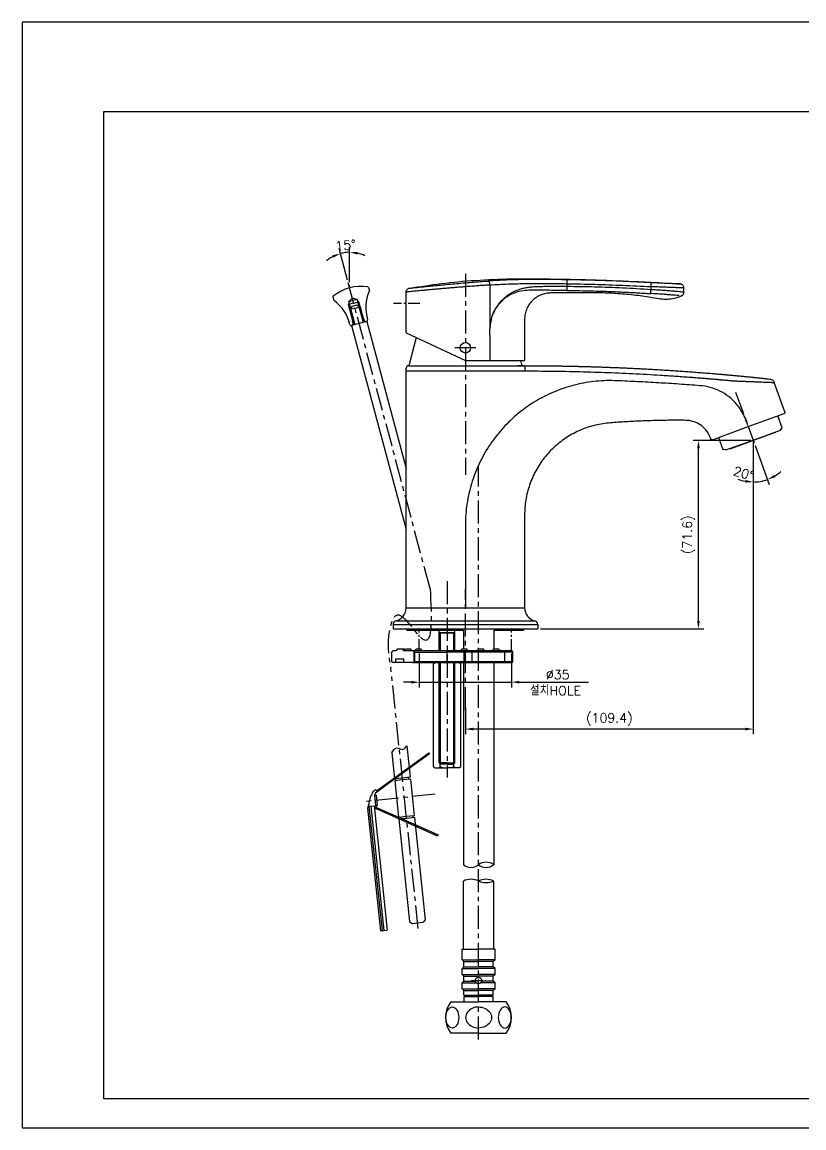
# Model space of a CAD drawing. Extents: x 13504 to 14098, y 636 to 1056.
# Drawn here: x 13504 to 13801, y 635.7 to 1055.7 of the extents above; entities that cross this region are included whole.
import ezdxf

# ---------------------------------------------------------------- set-up
doc = ezdxf.new("R2010")
doc.units = 0
doc.header["$LTSCALE"] = 7
doc.header["$MEASUREMENT"] = 0
doc.linetypes.add('CENTER', pattern=[2, 1.25, -0.25, 0.25, -0.25])
doc.linetypes.add('PHANTOM', pattern=[2.5, 1.25, -0.25, 0.25, -0.25, 0.25, -0.25])
doc.layers.get('0').update_dxf_attribs({"color": 2, "linetype": 'CONTINUOUS'})
for name, color, linetype in [('CL', 1, 'CENTER'), ('D', 2, 'CONTINUOUS'), ('DWG', 7, 'CONTINUOUS'), ('PH', 3, 'PHANTOM')]:
    doc.layers.add(name, color=color, linetype=linetype)
doc.styles.add('GHS', font='ROMANS', dxfattribs={"bigfont": 'GHS'})

msp = doc.modelspace()

# ---------------------------------------------------------------- linework, layer by layer
at = {"color": 4}
for p, q in [((13535.04, 1021.72), (14084.04, 1021.72)), ((13535.04, 646.72), (13535.04, 1021.72)), ((14084.04, 646.72), (13535.04, 646.72))]:
    msp.add_line(p, q, dxfattribs=at)
at = {"color": 7, "linetype": 'Continuous'}
for p, q in [((13681.81, 940.03), (13681.81, 955.89)), ((13711, 956.37), (13711, 955.27)), ((13742.87, 952.62), (13742.95, 954.07)), ((13742.95, 955.24), (13742.95, 954.07)), ((13681.78, 936.83), (13681.77, 927.22)), ((13649.95, 874.55), (13649.95, 924.22)), ((13651.95, 925.22), (13652.64, 925.22)), ((13672.45, 925.22), (13694.95, 925.22)), ((13649.95, 923.22), (13695.18, 923.22)), ((13793.84, 907.67), (13789.77, 918.85)), ((13779.91, 902.06), (13793.54, 907.02)), ((13766.29, 897.1), (13779.91, 902.06)), ((13649.95, 833.22), (13649.95, 874.55)), ((13649.95, 833.22), (13694.95, 833.22)), ((13646.1, 828.35), (13698.8, 828.35)), ((13644.95, 826.89), (13644.95, 825.22)), ((13644.95, 826.89), (13699.95, 826.89)), ((13644.95, 825.22), (13672.45, 825.22)), ((13650.2, 824.72), (13650.2, 825.22)), ((13650.2, 824.72), (13662.29, 824.72)), ((13652.45, 824.72), (13671.7, 824.72)), ((13668.5, 824.72), (13671.7, 824.72)), ((13672.45, 825.22), (13699.95, 825.22)), ((13683.2, 824.72), (13694.7, 824.72)), ((13694.7, 824.72), (13694.7, 825.22)), ((13699.95, 826.89), (13699.95, 825.22))]:
    msp.add_line(p, q, dxfattribs=at)
msp.add_lwpolyline([(14098.04, 1055.72), (13504.04, 1055.72), (13504.04, 635.72), (14098.04, 635.72)], close=True)
for centre, radius, start, end in [((13650.95, 924.22), 1, 90, 180), ((13644.95, 833.22), 5, 283.344, 0), ((13699.95, 833.22), 5, 180, 256.656), ((13646.45, 826.89), 1.5, 103.3451, 180.0007), ((13698.45, 826.89), 1.5, 360, 76.6539)]:
    msp.add_arc(centre, radius, start, end, dxfattribs=at)
for centre, start, end in [((13674.57, 739.36), 232.1937, 307.92), ((13680.32, 731.96), 52.1368, 127.8632), ((13680.32, 739.35), 232.1368, 307.8632)]:
    msp.add_arc(centre, 4.68, start, end)
at = {"color": 2, "linetype": 'Continuous'}
for centre, radius, start, end in [((13674.6, 723.37), 6.77, 65.107, 115.329), ((13680.3, 723.37), 6.77, 64.671, 114.893), ((13680.35, 735.64), 6.78, 244.707, 294.8569)]:
    msp.add_arc(centre, radius, start, end, dxfattribs=at)
at = {"color": 7, "linetype": 'Continuous'}
for points in [[(13710.95, 957.86), (13702.95, 957.95), (13695.3, 957.92), (13688.02, 957.76), (13681.11, 957.38)], [(13710.95, 957.86), (13710.98, 957.78), (13710.99, 957.57), (13711, 957.25), (13711.01, 956.83), (13711, 956.37)], [(13743.03, 956.74), (13732.34, 957.25), (13721.65, 957.62), (13710.95, 957.86)], [(13681.81, 955.89), (13680.14, 955.77), (13678.43, 955.65), (13676.67, 955.52), (13674.89, 955.38), (13673.09, 955.25), (13671.29, 955.1), (13669.49, 954.96), (13667.72, 954.81), (13665.97, 954.67), (13664.26, 954.52), (13662.61, 954.38), (13661.03, 954.24), (13659.51, 954.1), (13658.08, 953.97), (13656.75, 953.84), (13655.51, 953.73), (13654.38, 953.62), (13653.37, 953.52), (13652.48, 953.43), (13651.71, 953.36), (13651.08, 953.29), (13650.59, 953.24), (13650.24, 953.21), (13650.02, 953.19), (13649.95, 953.18)], [(13651.2, 954.66), (13651.45, 954.69), (13652.18, 954.76), (13653.38, 954.89), (13655.02, 955.06), (13657.07, 955.27), (13659.49, 955.52), (13662.22, 955.78), (13665.2, 956.06), (13668.34, 956.34), (13671.59, 956.63), (13674.85, 956.9), (13678.04, 957.15), (13681.11, 957.38)], [(13681.81, 955.89), (13681.75, 956.34), (13681.65, 956.74), (13681.5, 957.07), (13681.31, 957.29), (13681.11, 957.38)], [(13681.81, 955.89), (13685.22, 956.11), (13688.67, 956.27), (13692.23, 956.37), (13695.9, 956.42), (13699.63, 956.45), (13703.39, 956.45), (13707.19, 956.42), (13711, 956.37)], [(13711, 955.27), (13707.74, 955.28), (13704.85, 955.27), (13702.29, 955.24), (13700.02, 955.2), (13697.98, 955.09), (13696.17, 954.9), (13694.55, 954.59), (13693.06, 954.17), (13691.66, 953.64), (13690.33, 953.02), (13689.08, 952.31), (13687.93, 951.5), (13686.88, 950.63), (13685.92, 949.68), (13685.05, 948.65), (13684.27, 947.57), (13683.6, 946.45), (13683.04, 945.29), (13682.59, 944.13), (13682.24, 942.96), (13681.99, 941.8), (13681.85, 940.65)], [(13702.14, 953.86), (13699.01, 953.88), (13695.85, 953.82), (13692.94, 953.41), (13690.33, 952.53), (13688.11, 951.3), (13686.23, 949.77), (13684.63, 947.94), (13683.32, 945.79), (13682.36, 943.36), (13681.85, 940.65)], [(13710.93, 953.79), (13708.03, 953.82), (13705.1, 953.84), (13702.14, 953.86)], [(13711, 955.27), (13711, 954.86), (13710.99, 954.49), (13710.97, 954.17), (13710.95, 953.93), (13710.93, 953.79)], [(13710.93, 953.79), (13715.79, 953.72), (13720.19, 953.63), (13724.15, 953.52), (13727.68, 953.4), (13730.86, 953.27), (13733.74, 953.13), (13736.36, 953), (13738.75, 952.86), (13740.91, 952.73), (13742.87, 952.62)], [(13711, 956.37), (13721.58, 956.13), (13732.23, 955.75), (13742.95, 955.24)], [(13742.95, 954.07), (13732.19, 954.69), (13721.54, 955.08), (13711, 955.27)], [(13742.95, 955.24), (13742.97, 955.69), (13743, 956.09), (13743.01, 956.42), (13743.03, 956.65), (13743.03, 956.74)], [(13755.45, 954.76), (13755.27, 954.77), (13754.72, 954.78), (13753.83, 954.81), (13752.58, 954.85), (13751.03, 954.91), (13749.26, 954.97), (13747.25, 955.05), (13745.11, 955.14), (13742.95, 955.24)], [(13755.45, 953.08), (13755.28, 953.12), (13754.73, 953.2), (13753.81, 953.29), (13752.54, 953.41), (13750.96, 953.54), (13749.13, 953.69), (13747.13, 953.83), (13745.05, 953.96), (13742.95, 954.07)], [(13754.05, 956.26), (13753.87, 956.26), (13753.36, 956.28), (13752.55, 956.31), (13751.43, 956.35), (13750.07, 956.41), (13748.49, 956.47), (13746.8, 956.55), (13744.97, 956.64), (13743.03, 956.74)], [(13753.62, 951.83), (13752.79, 951.9), (13751.58, 952), (13750.08, 952.12), (13748.38, 952.26), (13746.63, 952.39), (13744.74, 952.51), (13742.87, 952.62)], [(13681.81, 940.03), (13681.79, 939.76), (13681.78, 939.5), (13681.77, 939.23)], [(13681.78, 936.83), (13681.77, 937.64), (13681.77, 938.44), (13681.77, 939.23)], [(13681.85, 940.65), (13681.83, 940.34), (13681.81, 940.03)], [(13694.95, 925.22), (13694.97, 925.22), (13695, 925.22), (13695.04, 925.22), (13695.1, 925.22), (13695.2, 925.22), (13695.4, 925.22), (13695.73, 925.22), (13696.13, 925.21), (13696.57, 925.21), (13697.02, 925.21), (13697.49, 925.21), (13697.98, 925.21), (13698.48, 925.21), (13698.99, 925.21), (13699.51, 925.2), (13700.04, 925.2), (13700.57, 925.2), (13701.11, 925.19), (13701.66, 925.19), (13702.22, 925.18), (13702.78, 925.18), (13703.34, 925.17), (13703.92, 925.17), (13704.49, 925.16), (13705.08, 925.16), (13705.67, 925.15), (13706.26, 925.14), (13706.86, 925.13), (13707.47, 925.12), (13708.08, 925.12), (13708.7, 925.11), (13709.32, 925.1), (13709.95, 925.08), (13710.58, 925.07), (13711.21, 925.06), (13711.86, 925.05), (13712.5, 925.04), (13713.16, 925.02), (13713.81, 925.01), (13714.47, 924.99), (13715.14, 924.98), (13715.81, 924.96), (13716.49, 924.95), (13717.17, 924.93), (13717.85, 924.91), (13718.54, 924.89), (13719.24, 924.87), (13719.94, 924.85), (13720.64, 924.83), (13721.35, 924.81), (13722.06, 924.79), (13722.78, 924.77), (13723.51, 924.74), (13724.24, 924.72), (13724.98, 924.69), (13725.72, 924.67), (13726.47, 924.64), (13727.22, 924.61), (13727.99, 924.58), (13728.76, 924.55), (13729.53, 924.52), (13730.32, 924.49), (13731.11, 924.46), (13731.91, 924.42), (13732.72, 924.39), (13733.53, 924.35), (13734.36, 924.31), (13735.21, 924.27), (13736.07, 924.23), (13736.96, 924.19), (13737.86, 924.14), (13738.8, 924.1), (13739.76, 924.05), (13740.75, 924), (13741.78, 923.94), (13742.85, 923.88), (13743.96, 923.82), (13745.09, 923.75), (13746.25, 923.68), (13747.42, 923.61), (13748.6, 923.54), (13749.79, 923.47), (13750.98, 923.39), (13752.18, 923.31), (13753.39, 923.23), (13754.6, 923.15), (13755.83, 923.06), (13757.06, 922.97), (13758.29, 922.88), (13759.54, 922.79), (13760.8, 922.69), (13762.06, 922.59), (13763.34, 922.49), (13764.63, 922.39), (13765.92, 922.28), (13767.23, 922.17), (13768.55, 922.06), (13769.88, 921.95), (13771.22, 921.83), (13772.58, 921.71), (13773.95, 921.58), (13775.33, 921.45), (13776.72, 921.32), (13778.13, 921.18), (13779.56, 921.05), (13780.99, 920.9), (13782.45, 920.75), (13783.91, 920.6), (13785.4, 920.45), (13786.9, 920.29), (13788.1, 920.16)], [(13695.18, 923.22), (13695.16, 923.97), (13695.14, 924.32), (13695.11, 924.63), (13695.08, 924.88), (13695.06, 924.98), (13695.04, 925.06), (13695.02, 925.13), (13694.99, 925.18), (13694.97, 925.21), (13694.95, 925.22)], [(13695.18, 923.22), (13698.88, 923.21), (13703.73, 923.17), (13709.13, 923.1), (13714.52, 922.99), (13719.95, 922.85), (13725.37, 922.67), (13735.96, 922.22), (13741.26, 921.94), (13746.55, 921.64), (13749.33, 921.46), (13752.1, 921.28), (13754.71, 921.09), (13757.33, 920.9), (13759.12, 920.77), (13760.91, 920.63), (13761.61, 920.57), (13762.3, 920.52), (13763.69, 920.41), (13764.92, 920.31), (13765.53, 920.26), (13766.14, 920.2), (13766.79, 920.15), (13767.43, 920.09), (13767.75, 920.06), (13768.08, 920.04), (13768.72, 919.98), (13769.07, 919.95), (13769.41, 919.91), (13770.11, 919.85), (13770.79, 919.79), (13771.48, 919.73), (13772.17, 919.67), (13772.87, 919.61), (13773.5, 919.56), (13773.82, 919.53), (13774.14, 919.51), (13774.45, 919.48), (13774.76, 919.46), (13775.4, 919.42), (13776.05, 919.38), (13776.71, 919.35), (13776.87, 919.34), (13777.03, 919.33), (13777.35, 919.32), (13777.53, 919.31), (13777.7, 919.31), (13778.05, 919.3), (13778.39, 919.29), (13778.72, 919.28), (13779.37, 919.25), (13780.01, 919.23), (13780.64, 919.21), (13781.25, 919.19), (13781.85, 919.17), (13782.44, 919.14), (13783.01, 919.12), (13784.13, 919.08), (13784.4, 919.07), (13784.66, 919.06), (13784.92, 919.05), (13785.18, 919.04), (13786.11, 919), (13786.54, 918.99), (13786.94, 918.97), (13787.33, 918.95), (13787.68, 918.94), (13787.85, 918.93), (13788.02, 918.93), (13788.17, 918.92), (13788.32, 918.91), (13788.6, 918.9), (13788.85, 918.89), (13789.25, 918.87), (13789.42, 918.87), (13789.55, 918.86), (13789.65, 918.86), (13789.72, 918.86), (13789.77, 918.85)], [(13788.1, 920.16), (13788.7, 920), (13789.24, 919.64), (13789.64, 919.13), (13789.77, 918.85)], [(13779.75, 902.54), (13779.17, 904.16), (13778.51, 905.76), (13777.62, 907.53), (13776.57, 909.2), (13775.35, 910.76), (13773.99, 912.18), (13770.87, 914.6), (13767.34, 916.36), (13763.52, 917.39), (13759.58, 917.77), (13755.65, 918.06), (13751.7, 918.33), (13747.76, 918.58), (13743.81, 918.82), (13739.87, 919.04), (13735.92, 919.23), (13731.98, 919.41), (13728.05, 919.55), (13724.09, 919.45), (13720.18, 919.07), (13716.29, 918.41), (13712.46, 917.47), (13708.72, 916.27), (13705.06, 914.79), (13701.52, 913.06), (13698.11, 911.08), (13694.87, 908.87), (13691.78, 906.42), (13688.87, 903.75), (13686.17, 900.9), (13683.68, 897.85), (13681.4, 894.64), (13679.36, 891.25), (13677.57, 887.73), (13676.04, 884.1), (13674.77, 880.35), (13673.77, 876.53), (13673.05, 872.64), (13672.61, 868.72), (13672.45, 864.77), (13672.45, 860.81), (13672.45, 856.84), (13672.45, 852.9), (13672.45, 848.93), (13672.45, 844.99), (13672.45, 841.03), (13672.45, 837.08), (13672.45, 833.22)], [(13793.84, 907.67), (13793.86, 907.56), (13793.84, 907.33), (13793.72, 907.14), (13793.54, 907.02)], [(13765.65, 897.4), (13764.64, 899.62), (13762.79, 901.87), (13760.36, 903.49), (13757.58, 904.34), (13754.64, 904.47), (13751.73, 904.48), (13748.8, 904.46), (13745.87, 904.41), (13742.94, 904.33), (13739.99, 904.23), (13737.08, 904.1), (13734.15, 903.95), (13731.24, 903.76), (13728.29, 903.55), (13725.38, 903.27), (13722.51, 902.77), (13719.66, 902.03), (13716.92, 901.06), (13714.24, 899.85), (13711.68, 898.43), (13709.25, 896.8), (13706.96, 894.96), (13704.84, 892.95), (13702.89, 890.77), (13701.12, 888.42), (13699.57, 885.95), (13698.22, 883.34), (13697.1, 880.64), (13696.2, 877.86), (13695.54, 875), (13695.13, 872.1), (13694.95, 869.17), (13694.95, 866.25), (13694.95, 863.3), (13694.95, 860.39), (13694.95, 857.44), (13694.95, 854.53), (13694.95, 851.6), (13694.95, 848.66), (13694.95, 845.74), (13694.95, 842.81), (13694.95, 839.87), (13694.95, 836.94), (13694.95, 834.02), (13694.95, 833.22)], [(13766.29, 897.1), (13766.09, 897.08), (13765.9, 897.13), (13765.74, 897.24), (13765.65, 897.4)]]:
    msp.add_spline(points, degree=3, dxfattribs=at)
at = {"layer": 'CL'}
for p, q in [((13672.45, 960.17), (13672.45, 883.8)), ((13659.06, 840.55), (13627.94, 956.7)), ((13775.12, 915.22), (13782.17, 895.86)), ((13677.45, 669.28), (13677.45, 887.35)), ((13665.5, 843.4), (13665.5, 768.75)), ((13672.45, 794.4), (13672.45, 840.33)), ((13654.53, 711.48), (13644.12, 810.48)), ((13660.98, 762.46), (13634.52, 759.68))]:
    msp.add_line(p, q, dxfattribs=at)
at = {"layer": 'CL', "ltscale": 0.5}
for p, q in [((13655.13, 948.81), (13645.1, 948.81)), ((13674.7, 691.65), (13680.2, 691.65))]:
    msp.add_line(p, q, dxfattribs=at)
at = {"layer": 'CL', "color": 3}
msp.add_line((13676.46, 932.02), (13668.46, 932.02), dxfattribs=at)
at = {"layer": 'CL'}
msp.add_spline([(13659.06, 840.55), (13656.43, 821.25), (13646.48, 830.45), (13643.22, 822.04), (13644.12, 810.48)], degree=3, dxfattribs=at)
at = {"layer": 'D'}
for p, q in [((13628.45, 956.92), (13628.45, 970.28)), ((13627.68, 957.66), (13624.44, 969.75)), ((13628.45, 954.77), (13628.45, 955.92)), ((13628.84, 946.95), (13630.48, 940.82)), ((13632.02, 947.8), (13633.67, 941.67)), ((13780.83, 896.8), (13758.99, 896.8)), ((13781.83, 896.8), (13781.83, 895.65)), ((13781.83, 895.8), (13781.83, 785.2)), ((13781.83, 894.65), (13781.83, 879.03)), ((13782.51, 894.92), (13787.91, 880.1)), ((13760.99, 828.22), (13760.99, 893.8)), ((13663, 816.92), (13663, 823.77)), ((13668, 816.92), (13668, 823.77)), ((13700.95, 825.22), (13762.99, 825.22)), ((13654.95, 815.92), (13654.95, 803)), ((13689.96, 815.92), (13689.96, 803)), ((13663, 773.92), (13663, 812.42)), ((13668, 773.92), (13668, 812.42)), ((13651.95, 805), (13648.95, 805)), ((13654.95, 805), (13689.96, 805)), ((13692.96, 805), (13719.18, 805)), ((13672.45, 795.21), (13672.45, 785.2)), ((13778.83, 787.2), (13675.45, 787.2)), ((13640.19, 710.58), (13642.78, 710.85)), ((13640.62, 710.63), (13640.78, 710.7))]:
    msp.add_line(p, q, dxfattribs=at)
at = {"layer": 'D', "color": 3}
msp.add_circle((13672.45, 932.02), 2, dxfattribs=at)
at = {"layer": 'D'}
for centre, radius, start, end in [((13628.45, 954.77), 13.51, 117.7492, 130.4985), ((13628.45, 954.77), 13.51, 90, 105), ((13628.45, 954.77), 13.51, 64.5015, 77.2508), ((13781.83, 896.8), 15.77, 248.1716, 259.0858), ((13781.83, 896.8), 15.77, 300.9142, 311.8284), ((13781.83, 896.8), 15.77, 270, 290)]:
    msp.add_arc(centre, radius, start, end, dxfattribs=at)
msp.add_open_spline([(13644.5, 778.14), (13645.05, 779.06), (13646.05, 780.74), (13648.19, 779.24), (13649.25, 779.61), (13650.26, 780.77)], degree=3, knots=[0, 0, 0, 0, 2.649885, 4.852652, 6.032148, 6.032148, 6.032148, 6.032148], dxfattribs=at)
for points in [[(13621.98, 967.19), (13622.35, 966.26), (13624.96, 967.82)], [(13631.38, 967.45), (13631.49, 968.44), (13628.45, 968.28)], [(13760.49, 893.8), (13761.49, 893.8), (13760.99, 896.8)], [(13790.15, 882.82), (13789.72, 883.72), (13787.22, 881.98)], [(13778.89, 881.81), (13778.79, 880.82), (13781.83, 881.03)], [(13760.49, 828.22), (13761.49, 828.22), (13760.99, 825.22)], [(13651.95, 805.5), (13651.95, 804.5), (13654.95, 805)], [(13692.96, 805.5), (13692.96, 804.5), (13689.96, 805)], [(13675.45, 787.7), (13675.45, 786.7), (13672.45, 787.2)], [(13778.83, 787.7), (13778.83, 786.7), (13781.83, 787.2)]]:
    msp.add_solid(points, dxfattribs=at)
at = {"layer": 'DWG'}
for p, q in [((13635.66, 954.94), (13635.97, 953.78)), ((13755.45, 953.08), (13755.45, 954.76)), ((13622.13, 951.32), (13622.44, 950.16)), ((13628.14, 949.56), (13629.49, 950.9)), ((13628.14, 949.56), (13629.74, 949.98)), ((13630.01, 942.6), (13628.14, 949.56)), ((13631.33, 950.41), (13629.49, 950.9)), ((13631.33, 950.41), (13629.74, 949.98)), ((13630.01, 948.97), (13631.94, 949.49)), ((13633.19, 943.45), (13631.33, 950.41)), ((13649.95, 937.71), (13649.95, 953.18)), ((13630.01, 948.97), (13628.08, 948.45)), ((13630.52, 947.04), (13628.59, 946.52)), ((13630.52, 947.04), (13632.45, 947.56)), ((13629.78, 941.14), (13629.42, 940.53)), ((13629.52, 942.11), (13630.01, 942.6)), ((13629.52, 942.11), (13629.75, 942.17)), ((13629.78, 941.14), (13629.52, 942.11)), ((13629.78, 941.14), (13630.01, 941.21)), ((13633.86, 943.28), (13633.19, 943.45)), ((13633.86, 943.28), (13633.62, 943.21)), ((13634.12, 942.31), (13633.86, 943.28)), ((13634.12, 942.31), (13633.88, 942.24)), ((13634.12, 942.31), (13634.73, 941.96)), ((13634.97, 942.02), (13649.95, 886.13)), ((13629.18, 940.47), (13649.95, 862.95)), ((13649.95, 937.71), (13672.45, 927.22)), ((13653.81, 935.91), (13650.95, 925.22)), ((13650.95, 925.22), (13672.45, 925.22)), ((13672.45, 927.22), (13694.95, 927.22)), ((13694.44, 925.22), (13692.26, 925.22)), ((13693.41, 927.22), (13693.95, 925.22)), ((13792.84, 901.64), (13791.19, 906.17)), ((13790.14, 899.83), (13773.51, 893.77)), ((13781.76, 896.99), (13792.1, 900.75)), ((13792.1, 900.75), (13792.84, 901.64)), ((13768.64, 897.96), (13770.29, 893.43)), ((13771.42, 893.23), (13781.76, 896.99)), ((13771.42, 893.23), (13770.29, 893.43)), ((13662.5, 816.92), (13662.5, 824.72)), ((13663, 823.77), (13668, 823.77)), ((13668.5, 816.92), (13668.5, 824.72)), ((13671.7, 824.72), (13671.7, 817.72)), ((13683.2, 824.72), (13683.2, 817.46)), ((13644.5, 812.92), (13644.5, 816.42)), ((13646, 816.92), (13645, 816.92)), ((13646.67, 817.72), (13646, 816.92)), ((13646.67, 817.72), (13649.16, 817.72)), ((13648.33, 817.72), (13649, 816.92)), ((13652.5, 816.92), (13649, 816.92)), ((13649.83, 816.92), (13649.16, 817.72)), ((13649.56, 817.25), (13649.95, 817.72)), ((13649.95, 817.72), (13651.61, 817.72)), ((13652.28, 816.92), (13651.61, 817.72)), ((13665.5, 816.92), (13652.58, 816.92)), ((13652.85, 816.78), (13652.71, 816.88)), ((13653, 816.42), (13665.5, 816.42)), ((13653, 812.92), (13653, 816.42)), ((13653.08, 816.42), (13653.08, 812.92)), ((13653.17, 816.92), (13653.84, 817.72)), ((13653.84, 817.72), (13655.47, 817.72)), ((13656.14, 816.92), (13655.47, 817.72)), ((13665.5, 812.42), (13665.5, 816.92)), ((13689.96, 816.92), (13665.5, 816.92)), ((13690.46, 816.42), (13665.5, 816.42)), ((13670.5, 816.92), (13671.17, 817.72)), ((13671.17, 817.72), (13672.82, 817.72)), ((13672, 812.92), (13672, 816.42)), ((13673.5, 816.92), (13672.83, 817.72)), ((13675, 812.42), (13675, 816.92)), ((13676.84, 816.92), (13677.51, 817.72)), ((13677.51, 817.72), (13679.17, 817.72)), ((13679.84, 816.92), (13679.17, 817.72)), ((13682.75, 816.92), (13683.42, 817.72)), ((13683.42, 817.72), (13685.08, 817.72)), ((13685.75, 816.92), (13685.08, 817.72)), ((13687.46, 812.42), (13687.46, 816.92)), ((13690.46, 812.92), (13690.46, 816.42)), ((13652.5, 812.42), (13645, 812.42)), ((13646, 813.92), (13649, 813.92)), ((13646, 812.42), (13646, 813.92)), ((13649, 812.42), (13649, 813.92)), ((13652.58, 812.42), (13665.5, 812.42)), ((13653, 812.92), (13665.5, 812.92)), ((13662.5, 774.42), (13662.5, 812.42)), ((13665.5, 812.92), (13690.46, 812.92)), ((13665.5, 812.42), (13689.96, 812.42)), ((13668.5, 774.42), (13668.5, 812.42)), ((13671.7, 812.42), (13671.7, 735.66)), ((13683.2, 812.42), (13683.2, 735.66)), ((13644.5, 778.14), (13645.54, 768.25)), ((13645.49, 768.72), (13658.57, 778.22)), ((13658.86, 777.81), (13645.55, 768.14)), ((13650.26, 780.77), (13651.51, 768.88)), ((13658.57, 778.22), (13658.86, 777.81)), ((13665.5, 774.42), (13662.5, 774.42)), ((13663, 773.92), (13662.5, 774.42)), ((13665.5, 773.92), (13663, 773.92)), ((13665.5, 774.42), (13668.5, 774.42)), ((13665.5, 773.92), (13668, 773.92)), ((13668, 773.92), (13668.5, 774.42)), ((13638.72, 763.79), (13645.49, 768.72)), ((13651.51, 768.88), (13648.52, 768.56)), ((13649.86, 771.27), (13649.56, 771.68)), ((13651.08, 768.13), (13651.01, 768.82)), ((13645.7, 768.25), (13638.31, 762.88)), ((13644.84, 767.63), (13644.55, 768.03)), ((13648.52, 768.56), (13645.54, 768.25)), ((13648.6, 767.87), (13645.61, 767.55)), ((13645.61, 767.55), (13647.07, 753.7)), ((13646.11, 767.61), (13646.04, 768.3)), ((13651.58, 768.18), (13648.6, 767.87)), ((13651.58, 768.18), (13653.04, 754.26)), ((13636.8, 762.01), (13636.6, 761.99)), ((13637.66, 763.77), (13638.37, 764.28)), ((13637.9, 761.97), (13638.5, 762.03)), ((13637.9, 761.97), (13638.31, 758.14)), ((13638.37, 764.28), (13638.72, 763.79)), ((13638.5, 762.03), (13638.9, 758.21)), ((13635.3, 757.13), (13640.19, 710.58)), ((13635.82, 757.88), (13637.81, 758.09)), ((13635.82, 757.88), (13640.79, 710.64)), ((13636.54, 757.96), (13641.5, 710.72)), ((13637.81, 758.09), (13642.78, 710.85)), ((13638.31, 758.14), (13638.9, 758.21)), ((13647.47, 752.97), (13638.69, 756.88)), ((13638.89, 757.33), (13647.07, 753.7)), ((13646.07, 753.59), (13646.27, 754.05)), ((13647.07, 753.7), (13662.1, 747)), ((13661.9, 746.55), (13647.13, 753.12)), ((13647.47, 752.97), (13647.15, 752.93)), ((13647.15, 752.93), (13651.23, 714.15)), ((13650.06, 753.94), (13647.19, 753.64)), ((13647.6, 753.46), (13647.23, 753.62)), ((13647.6, 753.46), (13647.57, 753.68)), ((13650.13, 753.25), (13648.47, 753.07)), ((13653.04, 754.26), (13650.06, 753.94)), ((13653.12, 753.56), (13650.13, 753.25)), ((13652.62, 753.51), (13652.55, 754.2)), ((13653.12, 753.56), (13657.2, 714.77)), ((13651.73, 751.07), (13651.93, 751.53)), ((13662.1, 747), (13661.9, 746.55)), ((13671.7, 703.65), (13671.7, 729.49)), ((13683.2, 703.65), (13683.2, 729.49)), ((13651.23, 714.15), (13652.33, 713.26)), ((13657.2, 714.77), (13656.31, 713.68)), ((13656.31, 713.68), (13652.33, 713.26)), ((13671.2, 699.53), (13671.2, 703.65)), ((13671.2, 703.65), (13677.45, 703.65)), ((13683.7, 703.65), (13677.45, 703.65)), ((13683.7, 699.53), (13683.7, 703.65)), ((13671.2, 699.53), (13671.85, 698.88)), ((13671.2, 699.53), (13677.45, 699.53)), ((13671.84, 698.9), (13677.45, 698.9)), ((13671.85, 696.92), (13671.85, 698.88)), ((13683.7, 699.53), (13677.45, 699.53)), ((13683.06, 698.9), (13677.45, 698.9)), ((13683.7, 699.53), (13683.05, 698.88)), ((13683.05, 696.92), (13683.05, 698.88)), ((13671.2, 696.27), (13671.85, 696.92)), ((13671.2, 694.03), (13671.2, 696.27)), ((13671.2, 696.27), (13677.45, 696.27)), ((13671.2, 694.03), (13671.85, 693.38)), ((13671.2, 694.03), (13677.45, 694.03)), ((13671.85, 696.92), (13677.45, 696.92)), ((13671.85, 691.42), (13671.85, 693.38)), ((13671.85, 693.38), (13677.45, 693.38)), ((13683.05, 696.92), (13677.45, 696.92)), ((13683.7, 696.27), (13677.45, 696.27)), ((13683.7, 694.03), (13677.45, 694.03)), ((13683.05, 693.38), (13677.45, 693.38)), ((13683.7, 696.27), (13683.05, 696.92)), ((13683.7, 694.03), (13683.05, 693.38)), ((13683.05, 691.42), (13683.05, 693.38)), ((13683.7, 694.03), (13683.7, 696.27)), ((13671.2, 690.77), (13671.85, 691.42)), ((13671.2, 688.53), (13671.2, 690.77)), ((13671.2, 690.77), (13676.57, 690.77)), ((13671.85, 691.42), (13676.22, 691.42)), ((13683.7, 690.77), (13678.33, 690.77)), ((13683.05, 691.42), (13678.68, 691.42)), ((13683.7, 690.77), (13683.05, 691.42)), ((13683.7, 688.53), (13683.7, 690.77)), ((13671.2, 688.53), (13671.85, 687.88)), ((13671.2, 688.53), (13677.45, 688.53)), ((13671.85, 686.15), (13671.85, 687.88)), ((13671.85, 687.88), (13677.45, 687.88)), ((13671.85, 686.15), (13677.45, 686.15)), ((13671.95, 683.65), (13671.95, 685.65)), ((13671.95, 685.65), (13677.45, 685.65)), ((13673.7, 685.65), (13673.7, 686.15)), ((13683.7, 688.53), (13677.45, 688.53)), ((13683.05, 687.88), (13677.45, 687.88)), ((13683.05, 686.15), (13677.45, 686.15)), ((13682.95, 685.65), (13677.45, 685.65)), ((13681.2, 685.65), (13681.2, 686.15)), ((13682.95, 683.65), (13682.95, 685.65)), ((13683.7, 688.53), (13683.05, 687.88)), ((13683.05, 686.15), (13683.05, 687.88)), ((13666.95, 683.65), (13677.45, 683.65)), ((13687.95, 683.65), (13677.45, 683.65)), ((13677.45, 671.65), (13666.95, 671.65)), ((13677.45, 671.65), (13687.95, 671.65))]:
    msp.add_line(p, q, dxfattribs=at)
at = {"layer": 'DWG', "color": 2}
for p, q in [((13631.44, 949.98), (13631.94, 949.49)), ((13633.58, 943.35), (13631.94, 949.49)), ((13628.26, 949.13), (13628.08, 948.45)), ((13629.72, 942.31), (13628.08, 948.45))]:
    msp.add_line(p, q, dxfattribs=at)
at = {"layer": 'DWG', "linetype": 'Continuous'}
for p, q in [((13629.3, 947.75), (13628.59, 946.52)), ((13628.59, 946.52), (13630.14, 940.72)), ((13631.23, 948.26), (13629.3, 947.75)), ((13631.23, 948.26), (13632.45, 947.56)), ((13632.45, 947.56), (13634, 941.76)), ((13634.97, 942.02), (13629.18, 940.47))]:
    msp.add_line(p, q, dxfattribs=at)
at = {"layer": 'DWG', "color": 7, "linetype": 'Continuous'}
for p, q in [((13654.95, 825.22), (13654.95, 824.72)), ((13689.95, 825.22), (13689.95, 824.72)), ((13660.3, 811.92), (13660.8, 812.42)), ((13660.3, 772.92), (13660.3, 811.92)), ((13670.69, 811.92), (13670.19, 812.42)), ((13670.69, 772.92), (13670.69, 811.92)), ((13660.8, 772.42), (13660.3, 772.92)), ((13662.9, 772.92), (13662.9, 774.02)), ((13668.1, 772.92), (13668.1, 774.02)), ((13670.19, 772.42), (13670.69, 772.92)), ((13660.8, 772.42), (13665.5, 772.42)), ((13670.19, 772.42), (13665.5, 772.42))]:
    msp.add_line(p, q, dxfattribs=at)
for points in [[(13660.3, 811.92), (13660.37, 812), (13660.45, 812.06), (13660.52, 812.13), (13660.59, 812.19), (13660.66, 812.24), (13660.72, 812.29), (13660.79, 812.34), (13660.86, 812.38), (13660.93, 812.42)], [(13670.69, 811.92), (13670.62, 812), (13670.55, 812.06), (13670.48, 812.13), (13670.41, 812.19), (13670.34, 812.24), (13670.27, 812.29), (13670.2, 812.34), (13670.13, 812.38), (13670.07, 812.42)], [(13660.3, 772.92), (13660.37, 772.85), (13660.45, 772.78), (13660.52, 772.72), (13660.59, 772.66), (13660.66, 772.61), (13660.72, 772.55), (13660.79, 772.51), (13660.86, 772.46), (13660.93, 772.42)], [(13662.27, 772.42), (13662.34, 772.46), (13662.4, 772.51), (13662.47, 772.56), (13662.54, 772.61), (13662.61, 772.66), (13662.68, 772.72), (13662.75, 772.78), (13662.82, 772.85), (13662.9, 772.92)], [(13662.9, 772.92), (13663.04, 772.85), (13663.19, 772.78), (13663.33, 772.72), (13663.47, 772.66), (13663.61, 772.61), (13663.75, 772.55), (13663.88, 772.51), (13664.02, 772.46), (13664.15, 772.42)], [(13668.1, 772.92), (13667.95, 772.85), (13667.8, 772.78), (13667.66, 772.72), (13667.52, 772.66), (13667.38, 772.61), (13667.24, 772.55), (13667.11, 772.51), (13666.97, 772.46), (13666.84, 772.42)], [(13668.72, 772.42), (13668.66, 772.46), (13668.59, 772.51), (13668.52, 772.56), (13668.45, 772.61), (13668.38, 772.66), (13668.31, 772.72), (13668.24, 772.78), (13668.17, 772.85), (13668.1, 772.92)], [(13670.69, 772.92), (13670.62, 772.85), (13670.55, 772.78), (13670.48, 772.72), (13670.41, 772.66), (13670.34, 772.61), (13670.27, 772.55), (13670.2, 772.51), (13670.13, 772.46), (13670.07, 772.42)]]:
    msp.add_lwpolyline(points, dxfattribs=at)
at = {"layer": 'DWG'}
msp.add_circle((13677.45, 691.65), 1.25, dxfattribs=at)
for centre, radius, start, end in [((13632.88, 938.27), 17.08, 81.4715, 128.5285), ((13650.31, 947.24), 15.7, 156.165, 197.0272), ((13635.37, 954.86), 0.3, 15, 81.4715), ((13635.68, 953.71), 0.3, 336.165, 15), ((13622.42, 951.4), 0.3, 128.5285, 195), ((13622.73, 950.24), 0.3, 195, 233.835), ((13613.29, 937.32), 15.7, 12.9728, 53.835), ((13629.08, 940.96), 0.5, 192.9728, 285), ((13634.82, 942.5), 0.5, 285, 17.0272), ((13789.97, 900.3), 0.5, 290, 343.1301), ((13773.34, 894.24), 0.5, 236.8699, 290), ((13645, 816.42), 0.5, 90, 180), ((13652.5, 816.42), 0.5, 0, 90), ((13671.5, 816.42), 0.5, 0, 90), ((13689.96, 816.42), 0.5, 0, 90), ((13645, 812.92), 0.5, 180, 270), ((13652.5, 812.92), 0.5, 270, 0), ((13671.5, 812.92), 0.5, 270, 0), ((13689.96, 812.92), 0.5, 270, 0), ((13638.9, 762.07), 2.1, 126.0028, 181.7782), ((13638.9, 762.07), 1, 126.0028, 186.0028), ((13639.3, 758.25), 1.5, 186.0028, 246.0028), ((13639.3, 758.25), 1, 186.0028, 246.0028), ((13674.95, 677.65), 10, 143.1301, 216.8699), ((13679.95, 677.65), 10, 323.1301, 36.8699)]:
    msp.add_arc(centre, radius, start, end, dxfattribs=at)
msp.add_ellipse((13667.49, 677.65), major_axis=(0, 4), ratio=0.612372, dxfattribs=at)
msp.add_ellipse((13677.45, 677.65), major_axis=(4.9, 0), ratio=0.816497, start_param=1.570796, end_param=4.712389, dxfattribs=at)
at = {"layer": 'DWG', "extrusion": (0, 0, -1)}
msp.add_ellipse((13677.45, 677.65), major_axis=(-4.9, 0), ratio=0.816497, start_param=1.570796, end_param=4.712389, dxfattribs=at)
msp.add_ellipse((13687.41, 677.65), major_axis=(0, 4), ratio=0.612372, dxfattribs=at)
at = {"layer": 'DWG'}
for points in [[(13651.2, 954.66), (13663.29, 956.42), (13676.26, 957.64), (13689.96, 958.19), (13704.5, 958.17), (13720.03, 957.86), (13736.56, 957.24), (13743.04, 956.92)], [(13649.95, 953.18), (13650.01, 953.59), (13650.17, 953.97), (13650.44, 954.29), (13650.79, 954.53), (13651.2, 954.66)], [(13743.04, 956.92), (13754.05, 956.26)], [(13755.45, 954.76), (13755.38, 955.2), (13755.2, 955.6), (13754.9, 955.92), (13754.5, 956.15), (13754.05, 956.26)], [(13754.58, 951.71), (13752.4, 950.91), (13749.86, 950.44), (13747.17, 950.45), (13744.34, 950.9), (13741.34, 951.38), (13738.07, 951.83), (13734.62, 952.21), (13731.21, 952.51), (13727.92, 952.72), (13724.81, 952.85), (13721.9, 952.91), (13719.12, 952.94), (13716.5, 952.94), (13713.99, 952.94), (13711.59, 952.92), (13709.29, 952.9), (13707.08, 952.87), (13704.97, 952.84), (13702.98, 952.65), (13701.18, 952.11), (13699.56, 951.26), (13698.11, 950.14), (13696.86, 948.72), (13695.84, 946.97), (13695.18, 944.94), (13694.94, 942.72), (13694.95, 940.4), (13694.95, 937.97), (13694.95, 935.45), (13694.95, 932.8), (13694.95, 930), (13694.95, 927.22)], [(13754.58, 951.71), (13754.93, 951.94), (13755.21, 952.26), (13755.39, 952.65), (13755.45, 953.08)], [(13662.96, 823.77, 8.13), (13662.84, 823.77, 7.92), (13662.58, 823.77, 7.25), (13662.5, 823.77, 6.53)], [(13662.5, 823.77, 6.53), (13662.58, 823.77, 5.81), (13662.84, 823.77, 5.13), (13663, 823.77, 4.87)], [(13663.1, 823.77, 8.33), (13662.96, 823.77, 8.13)], [(13667.89, 823.77, 8.33), (13667.74, 823.77, 8.52), (13667.2, 823.77, 9), (13666.56, 823.77, 9.33), (13665.86, 823.77, 9.51), (13665.13, 823.77, 9.51), (13664.43, 823.77, 9.33), (13663.79, 823.77, 9), (13663.25, 823.77, 8.52), (13663.1, 823.77, 8.33)], [(13667.97, 823.77, 8.23), (13667.89, 823.77, 8.33)], [(13668.5, 823.77, 6.53), (13668.41, 823.77, 7.25), (13668.15, 823.77, 7.92), (13667.97, 823.77, 8.23)], [(13668, 823.77, 4.87), (13668.03, 823.77, 4.93)], [(13668.03, 823.77, 4.93), (13668.15, 823.77, 5.13), (13668.41, 823.77, 5.81), (13668.5, 823.77, 6.53)], [(13653.06, 816.55), (13653.04, 816.62), (13652.93, 816.78), (13652.77, 816.89), (13652.58, 816.92)], [(13653.08, 816.49), (13653.06, 816.55)], [(13653.08, 816.42), (13653.08, 816.49)], [(13653.06, 812.79), (13653.04, 812.73), (13652.93, 812.57), (13652.77, 812.46), (13652.58, 812.42)], [(13653.08, 812.86), (13653.06, 812.79)], [(13653.08, 812.92), (13653.08, 812.86)], [(13636.6, 761.99), (13636.59, 761.98), (13636.4, 761.56), (13636.31, 761.31), (13636.21, 761.06), (13636.11, 760.63), (13635.99, 760.06), (13635.87, 759.6), (13635.8, 759.15), (13635.71, 758.64), (13635.55, 758.07), (13635.46, 757.74), (13635.39, 757.48), (13635.3, 757.13)]]:
    msp.add_spline(points, degree=3, dxfattribs=at)
at = {"layer": 'PH', "ltscale": 0.5}
for p, q in [((13654.95, 816.92), (13654.95, 824.72)), ((13689.95, 816.92), (13689.95, 824.72))]:
    msp.add_line(p, q, dxfattribs=at)

# ---------------------------------------------------------------- texts
at = {"layer": 'D', "char_height": 3.5, "attachment_point": 5, "style": 'GHS'}
for s, insert, rotation in [('\\A1;15%%D', (13626.94, 970.96), 5.3382), ('\\A1;20%%D', (13778.14, 884.31), 343.5318), ('\\A1;(71.6)', (13757.32, 861.01), 90)]:
    msp.add_mtext(s, dxfattribs=dict(at, insert=insert, rotation=rotation))
for s, insert in [('%%C35', (13707.53, 807.86)), ('\\A1;설치HOLE', (13706.68, 801.77)), ('(109.4)', (13727.14, 790.87))]:
    msp.add_mtext(s, dxfattribs=dict(at, insert=insert))

doc.saveas('drawing.dxf')
